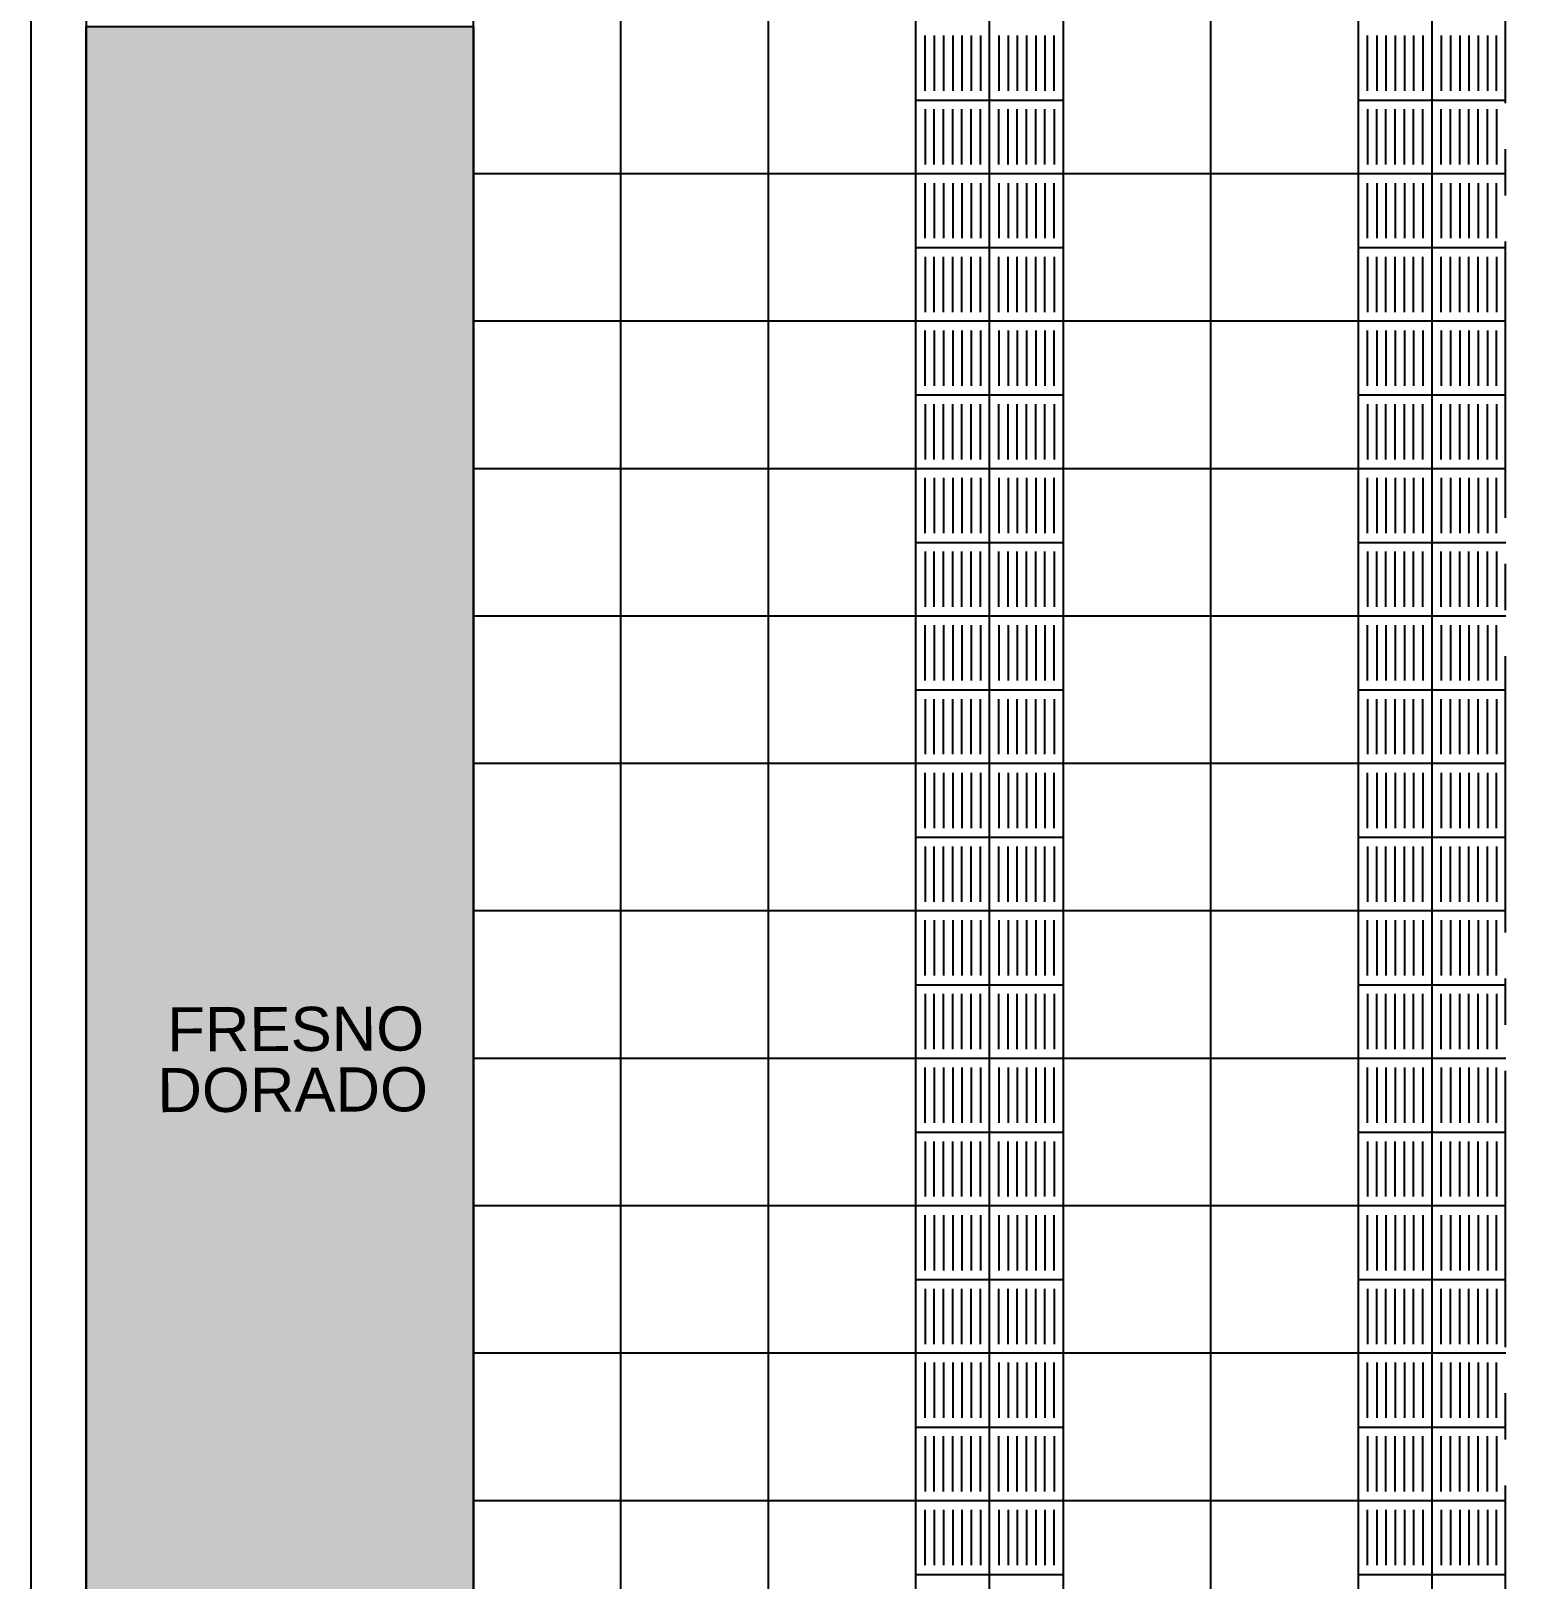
# Model space of a CAD drawing. Header units: inches. Extents: x -309 to 190, y -1585 to -1350.
# Drawn here: x -272.732 to -268.683, y -1386.141 to -1381.941 of the extents above; entities that cross this region are included whole.
import ezdxf

# ---------------------------------------------------------------- set-up
doc = ezdxf.new("R2010")
doc.units = ezdxf.units.IN
doc.header["$MEASUREMENT"] = 0
doc.linetypes.add('CENTER2', pattern=[1.125, 0.75, -0.125, 0.125, -0.125])
doc.linetypes.add('HIDDEN', pattern=[0.375, 0.25, -0.125])
for name, color, linetype in [('10-TEXTO', 9, 'CONTINUOUS'), ('CIEGOS', 9, 'CONTINUOUS'), ('DET', 9, 'CONTINUOUS'), ('lm', 9, 'HIDDEN'), ('NO VIDENTES', 9, 'CONTINUOUS'), ('V2', 9, 'CONTINUOUS')]:
    doc.layers.add(name, color=color, linetype=linetype)
doc.styles.add('ROMANS', font='arial.ttf')

msp = doc.modelspace()

# ---------------------------------------------------------------- hatches: boundary and pattern name
at = {"layer": 'DET'}
h = msp.add_hatch(dxfattribs=at)
h.set_pattern_fill('AR-CONC', color=256, scale=0.04, style=0)
h.set_pattern_definition([(50, (136.40562, -1134.24455), (0.28690407, -0.02510085), [0.03, -0.33]), (355, (136.40562, -1134.24455), (-0.05550053, 0.30087685), [0.024, -0.264]), (100.451444, (136.42953, -1134.24665), (0.23140354, 0.275776), [0.02549608, -0.28045684]), (46.1842, (136.40562, -1134.16455), (0.42689653, -0.0662077), [0.045, -0.495]), (96.63564, (136.4412, -1134.17007), (0.37386478, 0.38964744), [0.03824414, -0.4206855]), (351.18416, (136.4056, -1134.16455), (0.37386478, 0.38964744), [0.036, -0.396]), (21, (136.44562, -1134.18455), (0.23876282, -0.16104756), [0.03, -0.33]), (326, (136.44562, -1134.18455), (0.09732613, 0.29006002), [0.024, -0.264]), (71.451445, (136.46552, -1134.19797), (0.33608895, 0.12901246), [0.02549608, -0.28045684]), (37.5, (136.40562, -1134.24455), (0.004863942, 0.133157542), [0, -0.2608, 0, -0.268, 0, -0.265]), (7.5, (136.40562, -1134.24455), (0.105227815, 0.157764685), [0, -0.1528, 0, -0.2548, 0, -0.101]), (327.5, (136.31642, -1134.24455), (0.213528974, -0.009021949), [0, -0.1, 0, -0.312, 0, -0.414]), (317.5, (136.27642, -1134.24455), (0.23327447, 0.04004199), [0, -0.13, 0, -0.2072, 0, -0.294])])
h.paths.add_polyline_path([(-272.5818, -1381.9282), (-272.5819, -1396.7282), (-271.5319, -1396.7282), (-271.5319, -1381.9282)])

# ---------------------------------------------------------------- linework, layer by layer
at = {"layer": 'CIEGOS'}
for points in [[(-270.3319, -1415.8317), (-270.3318, -1378.8654)], [(-269.9319, -1415.6658), (-269.9318, -1379.0311)], [(-269.1319, -1415.334), (-269.1318, -1379.3625)]]:
    msp.add_lwpolyline(points, dxfattribs=at)
at = {"layer": 'DET'}
msp.add_line((-271.1319, -1416.1634), (-271.1318, -1378.5341), dxfattribs=at)
for points in [[(-271.5319, -1416.3293), (-271.5318, -1378.3684)], [(-270.7319, -1415.9975), (-270.7318, -1378.6997)], [(-270.1319, -1415.7487), (-270.1318, -1378.9483)], [(-269.5319, -1415.4999), (-269.5318, -1379.1968)], [(-268.9319, -1415.2511), (-268.9318, -1379.4453)], [(-270.3318, -1382.1282), (-269.9318, -1382.1282)], [(-269.1318, -1382.1282), (-268.7318, -1382.1282)], [(-268.7318, -1382.3282), (-271.5319, -1382.3282)], [(-270.3318, -1382.5282), (-269.9318, -1382.5282)], [(-269.1318, -1382.5282), (-268.7318, -1382.5282)], [(-268.7318, -1382.7282), (-271.5319, -1382.7282)], [(-270.3318, -1382.9282), (-269.9318, -1382.9282)], [(-269.1318, -1382.9282), (-268.7318, -1382.9282)], [(-268.7318, -1383.1282), (-271.5319, -1383.1282)], [(-270.3318, -1383.3282), (-269.9318, -1383.3282)], [(-269.1318, -1383.3282), (-268.7318, -1383.3282)], [(-268.7318, -1383.5282), (-271.5319, -1383.5282)], [(-270.3318, -1383.7282), (-269.9318, -1383.7282)], [(-269.1318, -1383.7282), (-268.7318, -1383.7282)], [(-268.7318, -1383.9282), (-271.5319, -1383.9282)], [(-270.3318, -1384.1282), (-269.9318, -1384.1282)], [(-269.1318, -1384.1282), (-268.7318, -1384.1282)], [(-268.7318, -1384.3282), (-271.5319, -1384.3282)], [(-270.3318, -1384.5282), (-269.9318, -1384.5282)], [(-269.1318, -1384.5282), (-268.7318, -1384.5282)], [(-268.7318, -1384.7282), (-271.5319, -1384.7282)], [(-268.7318, -1384.7282), (-271.5319, -1384.7282)], [(-270.3318, -1384.9282), (-269.9318, -1384.9282)], [(-269.1318, -1384.9282), (-268.7318, -1384.9282)], [(-268.7318, -1385.1282), (-271.5319, -1385.1282)], [(-270.3318, -1385.3282), (-269.9318, -1385.3282)], [(-269.1318, -1385.3282), (-268.7318, -1385.3282)], [(-268.7318, -1385.5282), (-271.5319, -1385.5282)], [(-270.3318, -1385.7282), (-269.9318, -1385.7282)], [(-269.1318, -1385.7282), (-268.7318, -1385.7282)], [(-268.7318, -1385.9282), (-271.5319, -1385.9282)], [(-270.3318, -1386.1282), (-269.9318, -1386.1282)], [(-269.1318, -1386.1282), (-268.7318, -1386.1282)]]:
    msp.add_lwpolyline(points, dxfattribs=at)
at = {"layer": 'lm', "linetype": 'CENTER2'}
msp.add_lwpolyline([(-268.7332, -1417.0117), (-268.7332, -1377.1114)], dxfattribs=at)
msp.add_lwpolyline([(-268.7332, -1417.0117), (-268.7332, -1377.1114)], dxfattribs=at)
at = {"layer": 'NO VIDENTES'}
for p, q in [((-270.3069, -1382.1032), (-270.3069, -1381.9532)), ((-270.2819, -1381.9532), (-270.2819, -1382.1032)), ((-270.2569, -1381.9532), (-270.2569, -1382.1032)), ((-270.2319, -1381.9532), (-270.2319, -1382.1032)), ((-270.2069, -1381.9532), (-270.2069, -1382.1032)), ((-270.1819, -1381.9532), (-270.1819, -1382.1032)), ((-270.1569, -1381.9532), (-270.1569, -1382.1032)), ((-270.1069, -1381.9532), (-270.1069, -1382.1032)), ((-270.0819, -1381.9532), (-270.0819, -1382.1032)), ((-270.0569, -1381.9532), (-270.0569, -1382.1032)), ((-270.0319, -1381.9532), (-270.0319, -1382.1032)), ((-270.0069, -1381.9532), (-270.0069, -1382.1032)), ((-269.9819, -1381.9532), (-269.9819, -1382.1032)), ((-269.9569, -1382.1032), (-269.9569, -1381.9532)), ((-269.1069, -1382.1032), (-269.1069, -1381.9532)), ((-269.0819, -1381.9532), (-269.0819, -1382.1032)), ((-269.0569, -1381.9532), (-269.0569, -1382.1032)), ((-269.0319, -1381.9532), (-269.0319, -1382.1032)), ((-269.0069, -1381.9532), (-269.0069, -1382.1032)), ((-268.9819, -1381.9532), (-268.9819, -1382.1032)), ((-268.9569, -1381.9532), (-268.9569, -1382.1032)), ((-268.9069, -1381.9532), (-268.9069, -1382.1032)), ((-268.8819, -1381.9532), (-268.8819, -1382.1032)), ((-268.8569, -1381.9532), (-268.8569, -1382.1032)), ((-268.8319, -1381.9532), (-268.8319, -1382.1032)), ((-268.8069, -1381.9532), (-268.8069, -1382.1032)), ((-268.7819, -1381.9532), (-268.7819, -1382.1032)), ((-268.7569, -1382.1032), (-268.7569, -1381.9532)), ((-270.3069, -1382.1532), (-270.3069, -1382.3032)), ((-270.2819, -1382.3032), (-270.2819, -1382.1532)), ((-270.2569, -1382.3032), (-270.2569, -1382.1532)), ((-270.2319, -1382.3032), (-270.2319, -1382.1532)), ((-270.2069, -1382.3032), (-270.2069, -1382.1532)), ((-270.1819, -1382.3032), (-270.1819, -1382.1532)), ((-270.1569, -1382.3032), (-270.1569, -1382.1532)), ((-270.1069, -1382.3032), (-270.1069, -1382.1532)), ((-270.0819, -1382.3032), (-270.0819, -1382.1532)), ((-270.0569, -1382.3032), (-270.0569, -1382.1532)), ((-270.0319, -1382.3032), (-270.0319, -1382.1532)), ((-270.0069, -1382.3032), (-270.0069, -1382.1532)), ((-269.9819, -1382.3032), (-269.9819, -1382.1532)), ((-269.9569, -1382.1532), (-269.9569, -1382.3032)), ((-269.1069, -1382.1532), (-269.1069, -1382.3032)), ((-269.0819, -1382.3032), (-269.0819, -1382.1532)), ((-269.0569, -1382.3032), (-269.0569, -1382.1532)), ((-269.0319, -1382.3032), (-269.0319, -1382.1532)), ((-269.0069, -1382.3032), (-269.0069, -1382.1532)), ((-268.9819, -1382.3032), (-268.9819, -1382.1532)), ((-268.9569, -1382.3032), (-268.9569, -1382.1532)), ((-268.9069, -1382.3032), (-268.9069, -1382.1532)), ((-268.8819, -1382.3032), (-268.8819, -1382.1532)), ((-268.8569, -1382.3032), (-268.8569, -1382.1532)), ((-268.8319, -1382.3032), (-268.8319, -1382.1532)), ((-268.8069, -1382.3032), (-268.8069, -1382.1532)), ((-268.7819, -1382.3032), (-268.7819, -1382.1532)), ((-268.7569, -1382.1532), (-268.7569, -1382.3032)), ((-270.3069, -1382.5032), (-270.3069, -1382.3532)), ((-270.2819, -1382.3532), (-270.2819, -1382.5032)), ((-270.2569, -1382.3532), (-270.2569, -1382.5032)), ((-270.2319, -1382.3532), (-270.2319, -1382.5032)), ((-270.2069, -1382.3532), (-270.2069, -1382.5032)), ((-270.1819, -1382.3532), (-270.1819, -1382.5032)), ((-270.1569, -1382.3532), (-270.1569, -1382.5032)), ((-270.1069, -1382.3532), (-270.1069, -1382.5032)), ((-270.0819, -1382.3532), (-270.0819, -1382.5032)), ((-270.0569, -1382.3532), (-270.0569, -1382.5032)), ((-270.0319, -1382.3532), (-270.0319, -1382.5032)), ((-270.0069, -1382.3532), (-270.0069, -1382.5032)), ((-269.9819, -1382.3532), (-269.9819, -1382.5032)), ((-269.9569, -1382.5032), (-269.9569, -1382.3532)), ((-269.1069, -1382.5032), (-269.1069, -1382.3532)), ((-269.0819, -1382.3532), (-269.0819, -1382.5032)), ((-269.0569, -1382.3532), (-269.0569, -1382.5032)), ((-269.0319, -1382.3532), (-269.0319, -1382.5032)), ((-269.0069, -1382.3532), (-269.0069, -1382.5032)), ((-268.9819, -1382.3532), (-268.9819, -1382.5032)), ((-268.9569, -1382.3532), (-268.9569, -1382.5032)), ((-268.9069, -1382.3532), (-268.9069, -1382.5032)), ((-268.8819, -1382.3532), (-268.8819, -1382.5032)), ((-268.8569, -1382.3532), (-268.8569, -1382.5032)), ((-268.8319, -1382.3532), (-268.8319, -1382.5032)), ((-268.8069, -1382.3532), (-268.8069, -1382.5032)), ((-268.7819, -1382.3532), (-268.7819, -1382.5032)), ((-268.7569, -1382.5032), (-268.7569, -1382.3532)), ((-270.3069, -1382.5532), (-270.3069, -1382.7032)), ((-270.2819, -1382.7032), (-270.2819, -1382.5532)), ((-270.2569, -1382.7032), (-270.2569, -1382.5532)), ((-270.2319, -1382.7032), (-270.2319, -1382.5532)), ((-270.2069, -1382.7032), (-270.2069, -1382.5532)), ((-270.1819, -1382.7032), (-270.1819, -1382.5532)), ((-270.1569, -1382.7032), (-270.1569, -1382.5532)), ((-270.1069, -1382.7032), (-270.1069, -1382.5532)), ((-270.0819, -1382.7032), (-270.0819, -1382.5532)), ((-270.0569, -1382.7032), (-270.0569, -1382.5532)), ((-270.0319, -1382.7032), (-270.0319, -1382.5532)), ((-270.0069, -1382.7032), (-270.0069, -1382.5532)), ((-269.9819, -1382.7032), (-269.9819, -1382.5532)), ((-269.9569, -1382.5532), (-269.9569, -1382.7032)), ((-269.1069, -1382.5532), (-269.1069, -1382.7032)), ((-269.0819, -1382.7032), (-269.0819, -1382.5532)), ((-269.0569, -1382.7032), (-269.0569, -1382.5532)), ((-269.0319, -1382.7032), (-269.0319, -1382.5532)), ((-269.0069, -1382.7032), (-269.0069, -1382.5532)), ((-268.9819, -1382.7032), (-268.9819, -1382.5532)), ((-268.9569, -1382.7032), (-268.9569, -1382.5532)), ((-268.9069, -1382.7032), (-268.9069, -1382.5532)), ((-268.8819, -1382.7032), (-268.8819, -1382.5532)), ((-268.8569, -1382.7032), (-268.8569, -1382.5532)), ((-268.8319, -1382.7032), (-268.8319, -1382.5532)), ((-268.8069, -1382.7032), (-268.8069, -1382.5532)), ((-268.7819, -1382.7032), (-268.7819, -1382.5532)), ((-268.7569, -1382.5532), (-268.7569, -1382.7032)), ((-270.3069, -1382.9032), (-270.3069, -1382.7532)), ((-270.2819, -1382.7532), (-270.2819, -1382.9032)), ((-270.2569, -1382.7532), (-270.2569, -1382.9032)), ((-270.2319, -1382.7532), (-270.2319, -1382.9032)), ((-270.2069, -1382.7532), (-270.2069, -1382.9032)), ((-270.1819, -1382.7532), (-270.1819, -1382.9032)), ((-270.1569, -1382.7532), (-270.1569, -1382.9032)), ((-270.1069, -1382.7532), (-270.1069, -1382.9032)), ((-270.0819, -1382.7532), (-270.0819, -1382.9032)), ((-270.0569, -1382.7532), (-270.0569, -1382.9032)), ((-270.0319, -1382.7532), (-270.0319, -1382.9032)), ((-270.0069, -1382.7532), (-270.0069, -1382.9032)), ((-269.9819, -1382.7532), (-269.9819, -1382.9032)), ((-269.9569, -1382.9032), (-269.9569, -1382.7532)), ((-269.1069, -1382.9032), (-269.1069, -1382.7532)), ((-269.0819, -1382.7532), (-269.0819, -1382.9032)), ((-269.0569, -1382.7532), (-269.0569, -1382.9032)), ((-269.0319, -1382.7532), (-269.0319, -1382.9032)), ((-269.0069, -1382.7532), (-269.0069, -1382.9032)), ((-268.9819, -1382.7532), (-268.9819, -1382.9032)), ((-268.9569, -1382.7532), (-268.9569, -1382.9032)), ((-268.9069, -1382.7532), (-268.9069, -1382.9032)), ((-268.8819, -1382.7532), (-268.8819, -1382.9032)), ((-268.8569, -1382.7532), (-268.8569, -1382.9032)), ((-268.8319, -1382.7532), (-268.8319, -1382.9032)), ((-268.8069, -1382.7532), (-268.8069, -1382.9032)), ((-268.7819, -1382.7532), (-268.7819, -1382.9032)), ((-268.7569, -1382.9032), (-268.7569, -1382.7532)), ((-270.3069, -1382.9532), (-270.3069, -1383.1032)), ((-270.2819, -1383.1032), (-270.2819, -1382.9532)), ((-270.2569, -1383.1032), (-270.2569, -1382.9532)), ((-270.2319, -1383.1032), (-270.2319, -1382.9532)), ((-270.2069, -1383.1032), (-270.2069, -1382.9532)), ((-270.1819, -1383.1032), (-270.1819, -1382.9532)), ((-270.1569, -1383.1032), (-270.1569, -1382.9532)), ((-270.1069, -1383.1032), (-270.1069, -1382.9532)), ((-270.0819, -1383.1032), (-270.0819, -1382.9532)), ((-270.0569, -1383.1032), (-270.0569, -1382.9532)), ((-270.0319, -1383.1032), (-270.0319, -1382.9532)), ((-270.0069, -1383.1032), (-270.0069, -1382.9532)), ((-269.9819, -1383.1032), (-269.9819, -1382.9532)), ((-269.9569, -1382.9532), (-269.9569, -1383.1032)), ((-269.1069, -1382.9532), (-269.1069, -1383.1032)), ((-269.0819, -1383.1032), (-269.0819, -1382.9532)), ((-269.0569, -1383.1032), (-269.0569, -1382.9532)), ((-269.0319, -1383.1032), (-269.0319, -1382.9532)), ((-269.0069, -1383.1032), (-269.0069, -1382.9532)), ((-268.9819, -1383.1032), (-268.9819, -1382.9532)), ((-268.9569, -1383.1032), (-268.9569, -1382.9532)), ((-268.9069, -1383.1032), (-268.9069, -1382.9532)), ((-268.8819, -1383.1032), (-268.8819, -1382.9532)), ((-268.8569, -1383.1032), (-268.8569, -1382.9532)), ((-268.8319, -1383.1032), (-268.8319, -1382.9532)), ((-268.8069, -1383.1032), (-268.8069, -1382.9532)), ((-268.7819, -1383.1032), (-268.7819, -1382.9532)), ((-268.7569, -1382.9532), (-268.7569, -1383.1032)), ((-270.3069, -1383.3032), (-270.3069, -1383.1532)), ((-270.2819, -1383.1532), (-270.2819, -1383.3032)), ((-270.2569, -1383.1532), (-270.2569, -1383.3032)), ((-270.2319, -1383.1532), (-270.2319, -1383.3032)), ((-270.2069, -1383.1532), (-270.2069, -1383.3032)), ((-270.1819, -1383.1532), (-270.1819, -1383.3032)), ((-270.1569, -1383.1532), (-270.1569, -1383.3032)), ((-270.1069, -1383.1532), (-270.1069, -1383.3032)), ((-270.0819, -1383.1532), (-270.0819, -1383.3032)), ((-270.0569, -1383.1532), (-270.0569, -1383.3032)), ((-270.0319, -1383.1532), (-270.0319, -1383.3032)), ((-270.0069, -1383.1532), (-270.0069, -1383.3032)), ((-269.9819, -1383.1532), (-269.9819, -1383.3032)), ((-269.9569, -1383.3032), (-269.9569, -1383.1532)), ((-269.1069, -1383.3032), (-269.1069, -1383.1532)), ((-269.0819, -1383.1532), (-269.0819, -1383.3032)), ((-269.0569, -1383.1532), (-269.0569, -1383.3032)), ((-269.0319, -1383.1532), (-269.0319, -1383.3032)), ((-269.0069, -1383.1532), (-269.0069, -1383.3032)), ((-268.9819, -1383.1532), (-268.9819, -1383.3032)), ((-268.9569, -1383.1532), (-268.9569, -1383.3032)), ((-268.9069, -1383.1532), (-268.9069, -1383.3032)), ((-268.8819, -1383.1532), (-268.8819, -1383.3032)), ((-268.8569, -1383.1532), (-268.8569, -1383.3032)), ((-268.8319, -1383.1532), (-268.8319, -1383.3032)), ((-268.8069, -1383.1532), (-268.8069, -1383.3032)), ((-268.7819, -1383.1532), (-268.7819, -1383.3032)), ((-268.7569, -1383.3032), (-268.7569, -1383.1532)), ((-270.3069, -1383.3532), (-270.3069, -1383.5032)), ((-270.2819, -1383.5032), (-270.2819, -1383.3532)), ((-270.2569, -1383.5032), (-270.2569, -1383.3532)), ((-270.2319, -1383.5032), (-270.2319, -1383.3532)), ((-270.2069, -1383.5032), (-270.2069, -1383.3532)), ((-270.1819, -1383.5032), (-270.1819, -1383.3532)), ((-270.1569, -1383.5032), (-270.1569, -1383.3532)), ((-270.1069, -1383.5032), (-270.1069, -1383.3532)), ((-270.0819, -1383.5032), (-270.0819, -1383.3532)), ((-270.0569, -1383.5032), (-270.0569, -1383.3532)), ((-270.0319, -1383.5032), (-270.0319, -1383.3532)), ((-270.0069, -1383.5032), (-270.0069, -1383.3532)), ((-269.9819, -1383.5032), (-269.9819, -1383.3532)), ((-269.9569, -1383.3532), (-269.9569, -1383.5032)), ((-269.1069, -1383.3532), (-269.1069, -1383.5032)), ((-269.0819, -1383.5032), (-269.0819, -1383.3532)), ((-269.0569, -1383.5032), (-269.0569, -1383.3532)), ((-269.0319, -1383.5032), (-269.0319, -1383.3532)), ((-269.0069, -1383.5032), (-269.0069, -1383.3532)), ((-268.9819, -1383.5032), (-268.9819, -1383.3532)), ((-268.9569, -1383.5032), (-268.9569, -1383.3532)), ((-268.9069, -1383.5032), (-268.9069, -1383.3532)), ((-268.8819, -1383.5032), (-268.8819, -1383.3532)), ((-268.8569, -1383.5032), (-268.8569, -1383.3532)), ((-268.8319, -1383.5032), (-268.8319, -1383.3532)), ((-268.8069, -1383.5032), (-268.8069, -1383.3532)), ((-268.7819, -1383.5032), (-268.7819, -1383.3532)), ((-268.7569, -1383.3532), (-268.7569, -1383.5032)), ((-270.3069, -1383.7032), (-270.3069, -1383.5532)), ((-270.2819, -1383.5532), (-270.2819, -1383.7032)), ((-270.2569, -1383.5532), (-270.2569, -1383.7032)), ((-270.2319, -1383.5532), (-270.2319, -1383.7032)), ((-270.2069, -1383.5532), (-270.2069, -1383.7032)), ((-270.1819, -1383.5532), (-270.1819, -1383.7032)), ((-270.1569, -1383.5532), (-270.1569, -1383.7032)), ((-270.1069, -1383.5532), (-270.1069, -1383.7032)), ((-270.0819, -1383.5532), (-270.0819, -1383.7032)), ((-270.0569, -1383.5532), (-270.0569, -1383.7032)), ((-270.0319, -1383.5532), (-270.0319, -1383.7032)), ((-270.0069, -1383.5532), (-270.0069, -1383.7032)), ((-269.9819, -1383.5532), (-269.9819, -1383.7032)), ((-269.9569, -1383.7032), (-269.9569, -1383.5532)), ((-269.1069, -1383.7032), (-269.1069, -1383.5532)), ((-269.0819, -1383.5532), (-269.0819, -1383.7032)), ((-269.0569, -1383.5532), (-269.0569, -1383.7032)), ((-269.0319, -1383.5532), (-269.0319, -1383.7032)), ((-269.0069, -1383.5532), (-269.0069, -1383.7032)), ((-268.9819, -1383.5532), (-268.9819, -1383.7032)), ((-268.9569, -1383.5532), (-268.9569, -1383.7032)), ((-268.9069, -1383.5532), (-268.9069, -1383.7032)), ((-268.8819, -1383.5532), (-268.8819, -1383.7032)), ((-268.8569, -1383.5532), (-268.8569, -1383.7032)), ((-268.8319, -1383.5532), (-268.8319, -1383.7032)), ((-268.8069, -1383.5532), (-268.8069, -1383.7032)), ((-268.7819, -1383.5532), (-268.7819, -1383.7032)), ((-268.7569, -1383.7032), (-268.7569, -1383.5532)), ((-270.3069, -1383.7532), (-270.3069, -1383.9032)), ((-270.2819, -1383.9032), (-270.2819, -1383.7532)), ((-270.2569, -1383.9032), (-270.2569, -1383.7532)), ((-270.2319, -1383.9032), (-270.2319, -1383.7532)), ((-270.2069, -1383.9032), (-270.2069, -1383.7532)), ((-270.1819, -1383.9032), (-270.1819, -1383.7532)), ((-270.1569, -1383.9032), (-270.1569, -1383.7532)), ((-270.1069, -1383.9032), (-270.1069, -1383.7532)), ((-270.0819, -1383.9032), (-270.0819, -1383.7532)), ((-270.0569, -1383.9032), (-270.0569, -1383.7532)), ((-270.0319, -1383.9032), (-270.0319, -1383.7532)), ((-270.0069, -1383.9032), (-270.0069, -1383.7532)), ((-269.9819, -1383.9032), (-269.9819, -1383.7532)), ((-269.9569, -1383.7532), (-269.9569, -1383.9032)), ((-269.1069, -1383.7532), (-269.1069, -1383.9032)), ((-269.0819, -1383.9032), (-269.0819, -1383.7532)), ((-269.0569, -1383.9032), (-269.0569, -1383.7532)), ((-269.0319, -1383.9032), (-269.0319, -1383.7532)), ((-269.0069, -1383.9032), (-269.0069, -1383.7532)), ((-268.9819, -1383.9032), (-268.9819, -1383.7532)), ((-268.9569, -1383.9032), (-268.9569, -1383.7532)), ((-268.9069, -1383.9032), (-268.9069, -1383.7532)), ((-268.8819, -1383.9032), (-268.8819, -1383.7532)), ((-268.8569, -1383.9032), (-268.8569, -1383.7532)), ((-268.8319, -1383.9032), (-268.8319, -1383.7532)), ((-268.8069, -1383.9032), (-268.8069, -1383.7532)), ((-268.7819, -1383.9032), (-268.7819, -1383.7532)), ((-268.7569, -1383.7532), (-268.7569, -1383.9032)), ((-270.3069, -1384.1032), (-270.3069, -1383.9532)), ((-270.2819, -1383.9532), (-270.2819, -1384.1032)), ((-270.2569, -1383.9532), (-270.2569, -1384.1032)), ((-270.2319, -1383.9532), (-270.2319, -1384.1032)), ((-270.2069, -1383.9532), (-270.2069, -1384.1032)), ((-270.1819, -1383.9532), (-270.1819, -1384.1032)), ((-270.1569, -1383.9532), (-270.1569, -1384.1032)), ((-270.1069, -1383.9532), (-270.1069, -1384.1032)), ((-270.0819, -1383.9532), (-270.0819, -1384.1032)), ((-270.0569, -1383.9532), (-270.0569, -1384.1032)), ((-270.0319, -1383.9532), (-270.0319, -1384.1032)), ((-270.0069, -1383.9532), (-270.0069, -1384.1032)), ((-269.9819, -1383.9532), (-269.9819, -1384.1032)), ((-269.9569, -1384.1032), (-269.9569, -1383.9532)), ((-269.1069, -1384.1032), (-269.1069, -1383.9532)), ((-269.0819, -1383.9532), (-269.0819, -1384.1032)), ((-269.0569, -1383.9532), (-269.0569, -1384.1032)), ((-269.0319, -1383.9532), (-269.0319, -1384.1032)), ((-269.0069, -1383.9532), (-269.0069, -1384.1032)), ((-268.9819, -1383.9532), (-268.9819, -1384.1032)), ((-268.9569, -1383.9532), (-268.9569, -1384.1032)), ((-268.9069, -1383.9532), (-268.9069, -1384.1032)), ((-268.8819, -1383.9532), (-268.8819, -1384.1032)), ((-268.8569, -1383.9532), (-268.8569, -1384.1032)), ((-268.8319, -1383.9532), (-268.8319, -1384.1032)), ((-268.8069, -1383.9532), (-268.8069, -1384.1032)), ((-268.7819, -1383.9532), (-268.7819, -1384.1032)), ((-268.7569, -1384.1032), (-268.7569, -1383.9532)), ((-270.3069, -1384.1532), (-270.3069, -1384.3032)), ((-270.2819, -1384.3032), (-270.2819, -1384.1532)), ((-270.2569, -1384.3032), (-270.2569, -1384.1532)), ((-270.2319, -1384.3032), (-270.2319, -1384.1532)), ((-270.2069, -1384.3032), (-270.2069, -1384.1532)), ((-270.1819, -1384.3032), (-270.1819, -1384.1532)), ((-270.1569, -1384.3032), (-270.1569, -1384.1532)), ((-270.1069, -1384.3032), (-270.1069, -1384.1532)), ((-270.0819, -1384.3032), (-270.0819, -1384.1532)), ((-270.0569, -1384.3032), (-270.0569, -1384.1532)), ((-270.0319, -1384.3032), (-270.0319, -1384.1532)), ((-270.0069, -1384.3032), (-270.0069, -1384.1532)), ((-269.9819, -1384.3032), (-269.9819, -1384.1532)), ((-269.9569, -1384.1532), (-269.9569, -1384.3032)), ((-269.1069, -1384.1532), (-269.1069, -1384.3032)), ((-269.0819, -1384.3032), (-269.0819, -1384.1532)), ((-269.0569, -1384.3032), (-269.0569, -1384.1532)), ((-269.0319, -1384.3032), (-269.0319, -1384.1532)), ((-269.0069, -1384.3032), (-269.0069, -1384.1532)), ((-268.9819, -1384.3032), (-268.9819, -1384.1532)), ((-268.9569, -1384.3032), (-268.9569, -1384.1532)), ((-268.9069, -1384.3032), (-268.9069, -1384.1532)), ((-268.8819, -1384.3032), (-268.8819, -1384.1532)), ((-268.8569, -1384.3032), (-268.8569, -1384.1532)), ((-268.8319, -1384.3032), (-268.8319, -1384.1532)), ((-268.8069, -1384.3032), (-268.8069, -1384.1532)), ((-268.7819, -1384.3032), (-268.7819, -1384.1532)), ((-268.7569, -1384.1532), (-268.7569, -1384.3032)), ((-270.3069, -1384.5032), (-270.3069, -1384.3532)), ((-270.2819, -1384.3532), (-270.2819, -1384.5032)), ((-270.2569, -1384.3532), (-270.2569, -1384.5032)), ((-270.2319, -1384.3532), (-270.2319, -1384.5032)), ((-270.2069, -1384.3532), (-270.2069, -1384.5032)), ((-270.1819, -1384.3532), (-270.1819, -1384.5032)), ((-270.1569, -1384.3532), (-270.1569, -1384.5032)), ((-270.1069, -1384.3532), (-270.1069, -1384.5032)), ((-270.0819, -1384.3532), (-270.0819, -1384.5032)), ((-270.0569, -1384.3532), (-270.0569, -1384.5032)), ((-270.0319, -1384.3532), (-270.0319, -1384.5032)), ((-270.0069, -1384.3532), (-270.0069, -1384.5032)), ((-269.9819, -1384.3532), (-269.9819, -1384.5032)), ((-269.9569, -1384.5032), (-269.9569, -1384.3532)), ((-269.1069, -1384.5032), (-269.1069, -1384.3532)), ((-269.0819, -1384.3532), (-269.0819, -1384.5032)), ((-269.0569, -1384.3532), (-269.0569, -1384.5032)), ((-269.0319, -1384.3532), (-269.0319, -1384.5032)), ((-269.0069, -1384.3532), (-269.0069, -1384.5032)), ((-268.9819, -1384.3532), (-268.9819, -1384.5032)), ((-268.9569, -1384.3532), (-268.9569, -1384.5032)), ((-268.9069, -1384.3532), (-268.9069, -1384.5032)), ((-268.8819, -1384.3532), (-268.8819, -1384.5032)), ((-268.8569, -1384.3532), (-268.8569, -1384.5032)), ((-268.8319, -1384.3532), (-268.8319, -1384.5032)), ((-268.8069, -1384.3532), (-268.8069, -1384.5032)), ((-268.7819, -1384.3532), (-268.7819, -1384.5032)), ((-268.7569, -1384.5032), (-268.7569, -1384.3532)), ((-270.3069, -1384.5532), (-270.3069, -1384.7032)), ((-270.2819, -1384.7032), (-270.2819, -1384.5532)), ((-270.2569, -1384.7032), (-270.2569, -1384.5532)), ((-270.2319, -1384.7032), (-270.2319, -1384.5532)), ((-270.2069, -1384.7032), (-270.2069, -1384.5532)), ((-270.1819, -1384.7032), (-270.1819, -1384.5532)), ((-270.1569, -1384.7032), (-270.1569, -1384.5532)), ((-270.1069, -1384.7032), (-270.1069, -1384.5532)), ((-270.0819, -1384.7032), (-270.0819, -1384.5532)), ((-270.0569, -1384.7032), (-270.0569, -1384.5532)), ((-270.0319, -1384.7032), (-270.0319, -1384.5532)), ((-270.0069, -1384.7032), (-270.0069, -1384.5532)), ((-269.9819, -1384.7032), (-269.9819, -1384.5532)), ((-269.9569, -1384.5532), (-269.9569, -1384.7032)), ((-269.1069, -1384.5532), (-269.1069, -1384.7032)), ((-269.0819, -1384.7032), (-269.0819, -1384.5532)), ((-269.0569, -1384.7032), (-269.0569, -1384.5532)), ((-269.0319, -1384.7032), (-269.0319, -1384.5532)), ((-269.0069, -1384.7032), (-269.0069, -1384.5532)), ((-268.9819, -1384.7032), (-268.9819, -1384.5532)), ((-268.9569, -1384.7032), (-268.9569, -1384.5532)), ((-268.9069, -1384.7032), (-268.9069, -1384.5532)), ((-268.8819, -1384.7032), (-268.8819, -1384.5532)), ((-268.8569, -1384.7032), (-268.8569, -1384.5532)), ((-268.8319, -1384.7032), (-268.8319, -1384.5532)), ((-268.8069, -1384.7032), (-268.8069, -1384.5532)), ((-268.7819, -1384.7032), (-268.7819, -1384.5532)), ((-268.7569, -1384.5532), (-268.7569, -1384.7032)), ((-270.3069, -1384.9032), (-270.3069, -1384.7532)), ((-270.2819, -1384.7532), (-270.2819, -1384.9032)), ((-270.2569, -1384.7532), (-270.2569, -1384.9032)), ((-270.2319, -1384.7532), (-270.2319, -1384.9032)), ((-270.2069, -1384.7532), (-270.2069, -1384.9032)), ((-270.1819, -1384.7532), (-270.1819, -1384.9032)), ((-270.1569, -1384.7532), (-270.1569, -1384.9032)), ((-270.1069, -1384.7532), (-270.1069, -1384.9032)), ((-270.0819, -1384.7532), (-270.0819, -1384.9032)), ((-270.0569, -1384.7532), (-270.0569, -1384.9032)), ((-270.0319, -1384.7532), (-270.0319, -1384.9032)), ((-270.0069, -1384.7532), (-270.0069, -1384.9032)), ((-269.9819, -1384.7532), (-269.9819, -1384.9032)), ((-269.9569, -1384.9032), (-269.9569, -1384.7532)), ((-269.1069, -1384.9032), (-269.1069, -1384.7532)), ((-269.0819, -1384.7532), (-269.0819, -1384.9032)), ((-269.0569, -1384.7532), (-269.0569, -1384.9032)), ((-269.0319, -1384.7532), (-269.0319, -1384.9032)), ((-269.0069, -1384.7532), (-269.0069, -1384.9032)), ((-268.9819, -1384.7532), (-268.9819, -1384.9032)), ((-268.9569, -1384.7532), (-268.9569, -1384.9032)), ((-268.9069, -1384.7532), (-268.9069, -1384.9032)), ((-268.8819, -1384.7532), (-268.8819, -1384.9032)), ((-268.8569, -1384.7532), (-268.8569, -1384.9032)), ((-268.8319, -1384.7532), (-268.8319, -1384.9032)), ((-268.8069, -1384.7532), (-268.8069, -1384.9032)), ((-268.7819, -1384.7532), (-268.7819, -1384.9032)), ((-268.7569, -1384.9032), (-268.7569, -1384.7532)), ((-270.3069, -1384.9532), (-270.3069, -1385.1032)), ((-270.2819, -1385.1032), (-270.2819, -1384.9532)), ((-270.2569, -1385.1032), (-270.2569, -1384.9532)), ((-270.2319, -1385.1032), (-270.2319, -1384.9532)), ((-270.2069, -1385.1032), (-270.2069, -1384.9532)), ((-270.1819, -1385.1032), (-270.1819, -1384.9532)), ((-270.1569, -1385.1032), (-270.1569, -1384.9532)), ((-270.1069, -1385.1032), (-270.1069, -1384.9532)), ((-270.0819, -1385.1032), (-270.0819, -1384.9532)), ((-270.0569, -1385.1032), (-270.0569, -1384.9532)), ((-270.0319, -1385.1032), (-270.0319, -1384.9532)), ((-270.0069, -1385.1032), (-270.0069, -1384.9532)), ((-269.9819, -1385.1032), (-269.9819, -1384.9532)), ((-269.9569, -1384.9532), (-269.9569, -1385.1032)), ((-269.1069, -1384.9532), (-269.1069, -1385.1032)), ((-269.0819, -1385.1032), (-269.0819, -1384.9532)), ((-269.0569, -1385.1032), (-269.0569, -1384.9532)), ((-269.0319, -1385.1032), (-269.0319, -1384.9532)), ((-269.0069, -1385.1032), (-269.0069, -1384.9532)), ((-268.9819, -1385.1032), (-268.9819, -1384.9532)), ((-268.9569, -1385.1032), (-268.9569, -1384.9532)), ((-268.9069, -1385.1032), (-268.9069, -1384.9532)), ((-268.8819, -1385.1032), (-268.8819, -1384.9532)), ((-268.8569, -1385.1032), (-268.8569, -1384.9532)), ((-268.8319, -1385.1032), (-268.8319, -1384.9532)), ((-268.8069, -1385.1032), (-268.8069, -1384.9532)), ((-268.7819, -1385.1032), (-268.7819, -1384.9532)), ((-268.7569, -1384.9532), (-268.7569, -1385.1032)), ((-270.3069, -1385.3032), (-270.3069, -1385.1532)), ((-270.2819, -1385.1532), (-270.2819, -1385.3032)), ((-270.2569, -1385.1532), (-270.2569, -1385.3032)), ((-270.2319, -1385.1532), (-270.2319, -1385.3032)), ((-270.2069, -1385.1532), (-270.2069, -1385.3032)), ((-270.1819, -1385.1532), (-270.1819, -1385.3032)), ((-270.1569, -1385.1532), (-270.1569, -1385.3032)), ((-270.1069, -1385.1532), (-270.1069, -1385.3032)), ((-270.0819, -1385.1532), (-270.0819, -1385.3032)), ((-270.0569, -1385.1532), (-270.0569, -1385.3032)), ((-270.0319, -1385.1532), (-270.0319, -1385.3032)), ((-270.0069, -1385.1532), (-270.0069, -1385.3032)), ((-269.9819, -1385.1532), (-269.9819, -1385.3032)), ((-269.9569, -1385.3032), (-269.9569, -1385.1532)), ((-269.1069, -1385.3032), (-269.1069, -1385.1532)), ((-269.0819, -1385.1532), (-269.0819, -1385.3032)), ((-269.0569, -1385.1532), (-269.0569, -1385.3032)), ((-269.0319, -1385.1532), (-269.0319, -1385.3032)), ((-269.0069, -1385.1532), (-269.0069, -1385.3032)), ((-268.9819, -1385.1532), (-268.9819, -1385.3032)), ((-268.9569, -1385.1532), (-268.9569, -1385.3032)), ((-268.9069, -1385.1532), (-268.9069, -1385.3032)), ((-268.8819, -1385.1532), (-268.8819, -1385.3032)), ((-268.8569, -1385.1532), (-268.8569, -1385.3032)), ((-268.8319, -1385.1532), (-268.8319, -1385.3032)), ((-268.8069, -1385.1532), (-268.8069, -1385.3032)), ((-268.7819, -1385.1532), (-268.7819, -1385.3032)), ((-268.7569, -1385.3032), (-268.7569, -1385.1532)), ((-270.3069, -1385.3532), (-270.3069, -1385.5032)), ((-270.2819, -1385.5032), (-270.2819, -1385.3532)), ((-270.2569, -1385.5032), (-270.2569, -1385.3532)), ((-270.2319, -1385.5032), (-270.2319, -1385.3532)), ((-270.2069, -1385.5032), (-270.2069, -1385.3532)), ((-270.1819, -1385.5032), (-270.1819, -1385.3532)), ((-270.1569, -1385.5032), (-270.1569, -1385.3532)), ((-270.1069, -1385.5032), (-270.1069, -1385.3532)), ((-270.0819, -1385.5032), (-270.0819, -1385.3532)), ((-270.0569, -1385.5032), (-270.0569, -1385.3532)), ((-270.0319, -1385.5032), (-270.0319, -1385.3532)), ((-270.0069, -1385.5032), (-270.0069, -1385.3532)), ((-269.9819, -1385.5032), (-269.9819, -1385.3532)), ((-269.9569, -1385.3532), (-269.9569, -1385.5032)), ((-269.1069, -1385.3532), (-269.1069, -1385.5032)), ((-269.0819, -1385.5032), (-269.0819, -1385.3532)), ((-269.0569, -1385.5032), (-269.0569, -1385.3532)), ((-269.0319, -1385.5032), (-269.0319, -1385.3532)), ((-269.0069, -1385.5032), (-269.0069, -1385.3532)), ((-268.9819, -1385.5032), (-268.9819, -1385.3532)), ((-268.9569, -1385.5032), (-268.9569, -1385.3532)), ((-268.9069, -1385.5032), (-268.9069, -1385.3532)), ((-268.8819, -1385.5032), (-268.8819, -1385.3532)), ((-268.8569, -1385.5032), (-268.8569, -1385.3532)), ((-268.8319, -1385.5032), (-268.8319, -1385.3532)), ((-268.8069, -1385.5032), (-268.8069, -1385.3532)), ((-268.7819, -1385.5032), (-268.7819, -1385.3532)), ((-268.7569, -1385.3532), (-268.7569, -1385.5032)), ((-270.3069, -1385.7032), (-270.3069, -1385.5532)), ((-270.2819, -1385.5532), (-270.2819, -1385.7032)), ((-270.2569, -1385.5532), (-270.2569, -1385.7032)), ((-270.2319, -1385.5532), (-270.2319, -1385.7032)), ((-270.2069, -1385.5532), (-270.2069, -1385.7032)), ((-270.1819, -1385.5532), (-270.1819, -1385.7032)), ((-270.1569, -1385.5532), (-270.1569, -1385.7032)), ((-270.1069, -1385.5532), (-270.1069, -1385.7032)), ((-270.0819, -1385.5532), (-270.0819, -1385.7032)), ((-270.0569, -1385.5532), (-270.0569, -1385.7032)), ((-270.0319, -1385.5532), (-270.0319, -1385.7032)), ((-270.0069, -1385.5532), (-270.0069, -1385.7032)), ((-269.9819, -1385.5532), (-269.9819, -1385.7032)), ((-269.9569, -1385.7032), (-269.9569, -1385.5532)), ((-269.1069, -1385.7032), (-269.1069, -1385.5532)), ((-269.0819, -1385.5532), (-269.0819, -1385.7032)), ((-269.0569, -1385.5532), (-269.0569, -1385.7032)), ((-269.0319, -1385.5532), (-269.0319, -1385.7032)), ((-269.0069, -1385.5532), (-269.0069, -1385.7032)), ((-268.9819, -1385.5532), (-268.9819, -1385.7032)), ((-268.9569, -1385.5532), (-268.9569, -1385.7032)), ((-268.9069, -1385.5532), (-268.9069, -1385.7032)), ((-268.8819, -1385.5532), (-268.8819, -1385.7032)), ((-268.8569, -1385.5532), (-268.8569, -1385.7032)), ((-268.8319, -1385.5532), (-268.8319, -1385.7032)), ((-268.8069, -1385.5532), (-268.8069, -1385.7032)), ((-268.7819, -1385.5532), (-268.7819, -1385.7032)), ((-268.7569, -1385.7032), (-268.7569, -1385.5532)), ((-270.3069, -1385.7532), (-270.3069, -1385.9032)), ((-270.2819, -1385.9032), (-270.2819, -1385.7532)), ((-270.2569, -1385.9032), (-270.2569, -1385.7532)), ((-270.2319, -1385.9032), (-270.2319, -1385.7532)), ((-270.2069, -1385.9032), (-270.2069, -1385.7532)), ((-270.1819, -1385.9032), (-270.1819, -1385.7532)), ((-270.1569, -1385.9032), (-270.1569, -1385.7532)), ((-270.1069, -1385.9032), (-270.1069, -1385.7532)), ((-270.0819, -1385.9032), (-270.0819, -1385.7532)), ((-270.0569, -1385.9032), (-270.0569, -1385.7532)), ((-270.0319, -1385.9032), (-270.0319, -1385.7532)), ((-270.0069, -1385.9032), (-270.0069, -1385.7532)), ((-269.9819, -1385.9032), (-269.9819, -1385.7532)), ((-269.9569, -1385.7532), (-269.9569, -1385.9032)), ((-269.1069, -1385.7532), (-269.1069, -1385.9032)), ((-269.0819, -1385.9032), (-269.0819, -1385.7532)), ((-269.0569, -1385.9032), (-269.0569, -1385.7532)), ((-269.0319, -1385.9032), (-269.0319, -1385.7532)), ((-269.0069, -1385.9032), (-269.0069, -1385.7532)), ((-268.9819, -1385.9032), (-268.9819, -1385.7532)), ((-268.9569, -1385.9032), (-268.9569, -1385.7532)), ((-268.9069, -1385.9032), (-268.9069, -1385.7532)), ((-268.8819, -1385.9032), (-268.8819, -1385.7532)), ((-268.8569, -1385.9032), (-268.8569, -1385.7532)), ((-268.8319, -1385.9032), (-268.8319, -1385.7532)), ((-268.8069, -1385.9032), (-268.8069, -1385.7532)), ((-268.7819, -1385.9032), (-268.7819, -1385.7532)), ((-268.7569, -1385.7532), (-268.7569, -1385.9032)), ((-270.3069, -1386.1032), (-270.3069, -1385.9532)), ((-270.2819, -1385.9532), (-270.2819, -1386.1032)), ((-270.2569, -1385.9532), (-270.2569, -1386.1032)), ((-270.2319, -1385.9532), (-270.2319, -1386.1032)), ((-270.2069, -1385.9532), (-270.2069, -1386.1032)), ((-270.1819, -1385.9532), (-270.1819, -1386.1032)), ((-270.1569, -1385.9532), (-270.1569, -1386.1032)), ((-270.1069, -1385.9532), (-270.1069, -1386.1032)), ((-270.0819, -1385.9532), (-270.0819, -1386.1032)), ((-270.0569, -1385.9532), (-270.0569, -1386.1032)), ((-270.0319, -1385.9532), (-270.0319, -1386.1032)), ((-270.0069, -1385.9532), (-270.0069, -1386.1032)), ((-269.9819, -1385.9532), (-269.9819, -1386.1032)), ((-269.9569, -1386.1032), (-269.9569, -1385.9532)), ((-269.1069, -1386.1032), (-269.1069, -1385.9532)), ((-269.0819, -1385.9532), (-269.0819, -1386.1032)), ((-269.0569, -1385.9532), (-269.0569, -1386.1032)), ((-269.0319, -1385.9532), (-269.0319, -1386.1032)), ((-269.0069, -1385.9532), (-269.0069, -1386.1032)), ((-268.9819, -1385.9532), (-268.9819, -1386.1032)), ((-268.9569, -1385.9532), (-268.9569, -1386.1032)), ((-268.9069, -1385.9532), (-268.9069, -1386.1032)), ((-268.8819, -1385.9532), (-268.8819, -1386.1032)), ((-268.8569, -1385.9532), (-268.8569, -1386.1032)), ((-268.8319, -1385.9532), (-268.8319, -1386.1032)), ((-268.8069, -1385.9532), (-268.8069, -1386.1032)), ((-268.7819, -1385.9532), (-268.7819, -1386.1032)), ((-268.7569, -1386.1032), (-268.7569, -1385.9532))]:
    msp.add_line(p, q, dxfattribs=at)
at = {"layer": 'V2'}
for points in [[(-272.7318, -1415.4082, 0.414214), (-264.7318, -1423.4082), (-172.7318, -1423.4082, 0.414214), (-164.7318, -1415.4082), (-164.7318, -1390.4819, 0.330583), (-171.8369, -1380.9101), (-202.5175, -1371.6307, 0.073558), (-204.8335, -1371.2882), (-264.7318, -1371.2882, 0.414214), (-272.7318, -1379.2882)], [(-272.5818, -1415.4082, 0.414214), (-264.7318, -1423.2582), (-172.7318, -1423.2582, 0.414214), (-164.8818, -1415.4082), (-164.8818, -1390.4819, 0.330583), (-171.8803, -1381.0537), (-202.5609, -1371.7743, 0.073558), (-204.8335, -1371.4382), (-264.7318, -1371.4382, 0.414214), (-272.5818, -1379.2882)]]:
    msp.add_lwpolyline(points, format="xyb", close=True, dxfattribs=at)
msp.add_lwpolyline([(-271.5319, -1396.7282), (-272.5818, -1396.7282), (-272.5818, -1381.9282), (-271.5319, -1381.9282)], close=True, dxfattribs=at)
msp.add_lwpolyline([(-271.5319, -1384.3282), (-271.5319, -1384.3282), (-271.5319, -1385.1282), (-271.5319, -1385.1282)], dxfattribs=at)

# ---------------------------------------------------------------- texts
at = {"layer": '10-TEXTO', "style": 'ROMANS'}
for s, p in [('FRESNO', (-272.362, -1384.7092)), ('DORADO', (-272.3888, -1384.8741))]:
    msp.add_text(s, height=0.1197, rotation=0.191, dxfattribs=at).set_placement(p)

doc.saveas('drawing.dxf')
